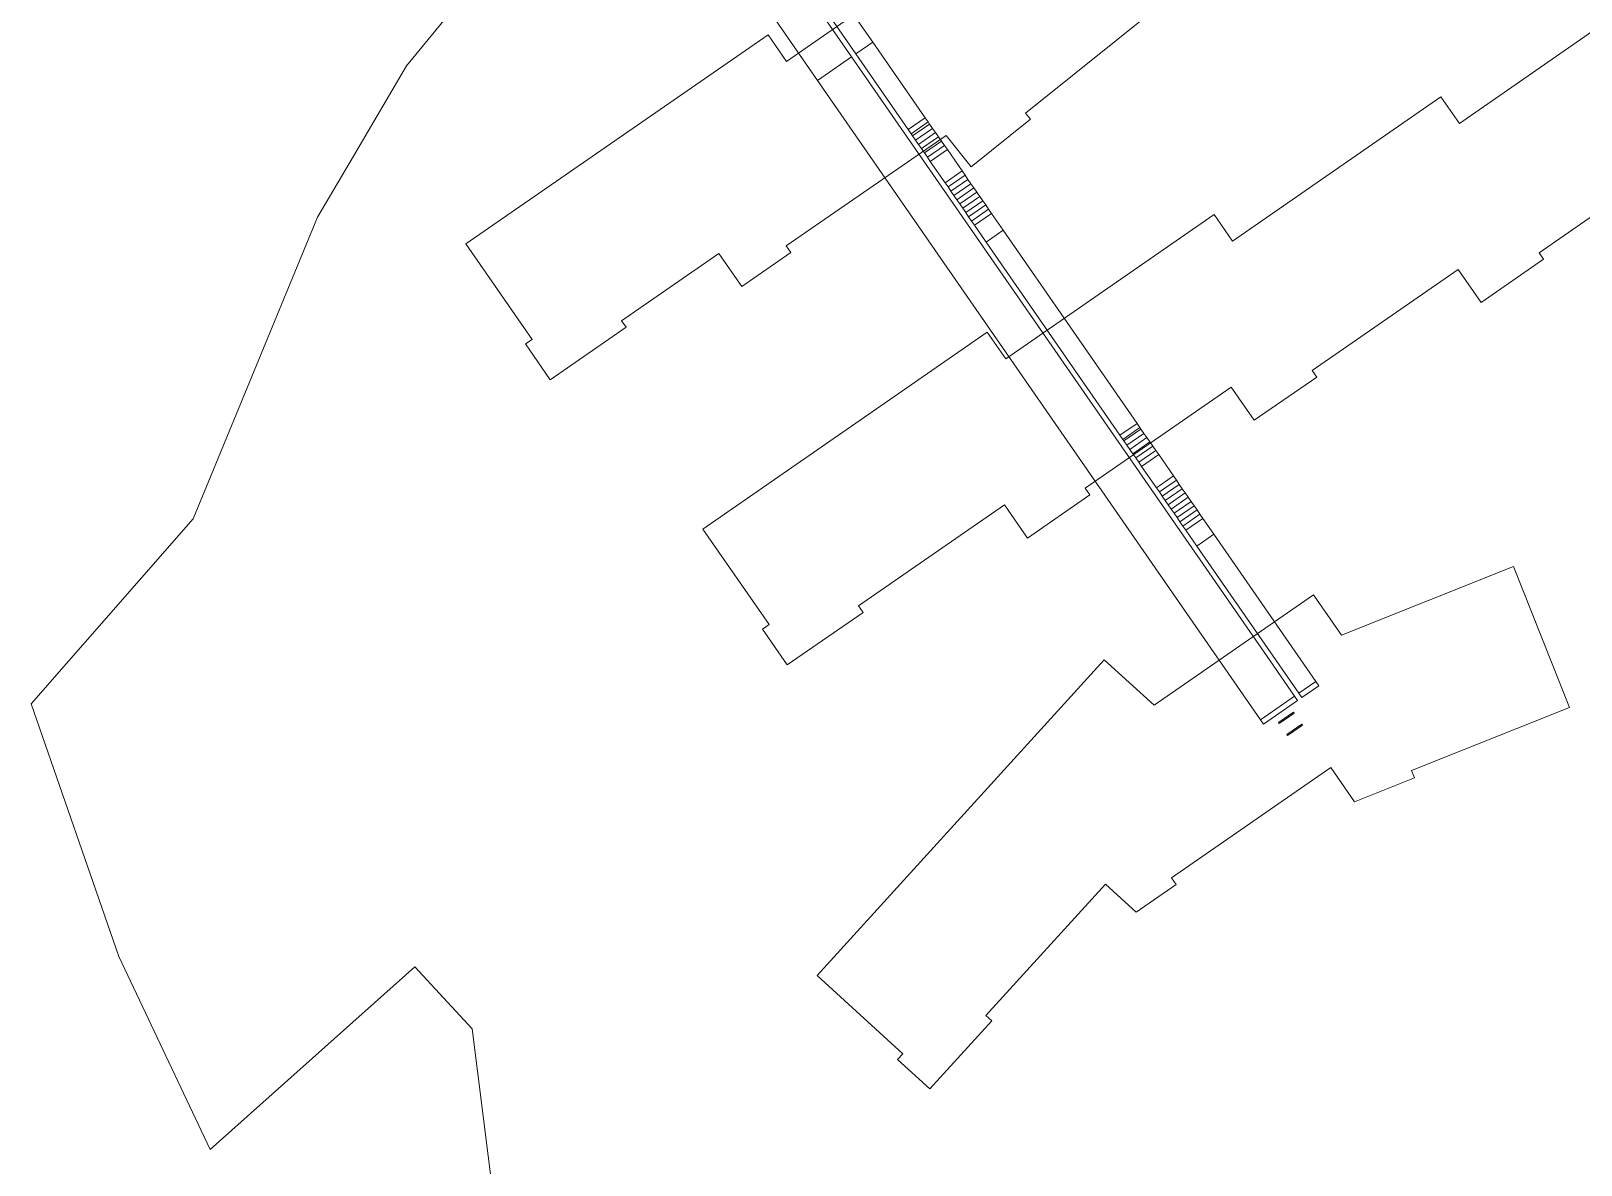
# Model space of a CAD drawing. Header units: metres. Extents: x 2747624 to 2747775, y 1250135 to 1250307.
# Drawn here: x 2747636.9 to 2747726.7, y 1250192.8 to 1250258.5 of the extents above; entities that cross this region are included whole.
import ezdxf

# ---------------------------------------------------------------- set-up
doc = ezdxf.new("R2010")
doc.units = ezdxf.units.M
doc.header["$MEASUREMENT"] = 0
doc.layers.add('nichttragend', color=7, linetype='Continuous')
doc.layers.add('tragend', color=7, linetype='Continuous')

msp = doc.modelspace()

# ---------------------------------------------------------------- linework, layer by layer
at = {"layer": 'nichttragend', "color": 253, "linetype": 'Continuous', "lineweight": 0, "true_color": 0x9f9f9f}
for p, q in [((2747672.033, 1250272.902), (2747658.644, 1250256.514)), ((2747680.651, 1250256.775), (2747688.872, 1250262.469)), ((2747702.563, 1250260.238), (2747694.502, 1250253.778)), ((2747662.084, 1250246.195), (2747679.584, 1250258.316)), ((2747679.584, 1250258.316), (2747680.651, 1250256.775)), ((2747719.634, 1250253.183), (2747727.34, 1250258.521)), ((2747658.644, 1250256.514), (2747655.569, 1250251.287)), ((2747706.492, 1250246.361), (2747718.566, 1250254.724)), ((2747718.566, 1250254.724), (2747719.634, 1250253.183)), ((2747694.502, 1250253.778), (2747694.791, 1250253.417)), ((2747694.791, 1250253.417), (2747691.358, 1250250.665)), ((2747689.896, 1250252.489), (2747680.641, 1250246.078)), ((2747691.358, 1250250.665), (2747689.896, 1250252.489)), ((2747655.569, 1250251.287), (2747653.487, 1250247.748)), ((2747732.344, 1250251.298), (2747724.247, 1250245.689)), ((2747653.487, 1250247.748), (2747646.278, 1250230.262)), ((2747693.351, 1250239.539), (2747705.425, 1250247.902)), ((2747705.425, 1250247.902), (2747706.492, 1250246.361)), ((2747665.914, 1250240.666), (2747662.084, 1250246.195)), ((2747676.727, 1250245.647), (2747671.096, 1250241.747)), ((2747678.058, 1250243.726), (2747676.727, 1250245.647)), ((2747680.904, 1250245.697), (2747678.058, 1250243.726)), ((2747680.641, 1250246.078), (2747680.904, 1250245.697)), ((2747724.247, 1250245.689), (2747724.51, 1250245.309)), ((2747719.562, 1250244.725), (2747711.106, 1250238.867)), ((2747720.893, 1250242.803), (2747719.562, 1250244.725)), ((2747724.51, 1250245.309), (2747720.893, 1250242.803)), ((2747671.359, 1250241.367), (2747666.971, 1250238.327)), ((2747671.096, 1250241.747), (2747671.359, 1250241.367)), ((2747665.534, 1250240.403), (2747665.914, 1250240.666)), ((2747666.971, 1250238.327), (2747665.534, 1250240.403)), ((2747675.811, 1250229.67), (2747692.283, 1250241.08)), ((2747692.283, 1250241.08), (2747693.351, 1250239.539)), ((2747711.369, 1250238.487), (2747707.752, 1250235.981)), ((2747711.106, 1250238.867), (2747711.369, 1250238.487)), ((2747706.421, 1250237.903), (2747697.964, 1250232.045)), ((2747707.752, 1250235.981), (2747706.421, 1250237.903)), ((2747698.228, 1250231.664), (2747694.61, 1250229.159)), ((2747697.964, 1250232.045), (2747698.228, 1250231.664)), ((2747693.279, 1250231.081), (2747684.823, 1250225.223)), ((2747694.61, 1250229.159), (2747693.279, 1250231.081)), ((2747646.278, 1250230.262), (2747636.886, 1250219.542)), ((2747679.641, 1250224.142), (2747675.811, 1250229.67)), ((2747712.799, 1250223.537), (2747722.768, 1250227.506)), ((2747722.768, 1250227.506), (2747726.018, 1250219.342)), ((2747701.955, 1250219.466), (2747711.188, 1250225.862)), ((2747711.188, 1250225.862), (2747712.799, 1250223.537)), ((2747684.823, 1250225.223), (2747685.086, 1250224.842)), ((2747679.26, 1250223.879), (2747679.641, 1250224.142)), ((2747685.086, 1250224.842), (2747680.698, 1250221.803)), ((2747680.698, 1250221.803), (2747679.26, 1250223.879)), ((2747682.425, 1250203.807), (2747699.062, 1250222.098)), ((2747699.062, 1250222.098), (2747701.955, 1250219.466)), ((2747636.886, 1250219.542), (2747641.98, 1250204.905)), ((2747709.153, 1250218.473), (2747710.016, 1250219.071)), ((2747709.194, 1250218.414), (2747710.057, 1250219.012)), ((2747710.016, 1250219.071), (2747710.057, 1250219.012)), ((2747726.018, 1250219.342), (2747716.867, 1250215.698)), ((2747709.153, 1250218.473), (2747709.194, 1250218.414)), ((2747709.637, 1250217.774), (2747710.5, 1250218.372)), ((2747709.678, 1250217.715), (2747710.541, 1250218.313)), ((2747710.5, 1250218.372), (2747710.541, 1250218.313)), ((2747709.637, 1250217.774), (2747709.678, 1250217.715)), ((2747712.184, 1250215.862), (2747702.957, 1250209.47)), ((2747713.556, 1250213.882), (2747712.184, 1250215.862)), ((2747717.038, 1250215.268), (2747713.556, 1250213.882)), ((2747716.867, 1250215.698), (2747717.038, 1250215.268)), ((2747699.128, 1250209.111), (2747692.205, 1250201.501)), ((2747700.91, 1250207.49), (2747699.128, 1250209.111)), ((2747703.22, 1250209.09), (2747700.91, 1250207.49)), ((2747702.957, 1250209.47), (2747703.22, 1250209.09)), ((2747641.98, 1250204.905), (2747647.26, 1250193.724)), ((2747647.26, 1250193.724), (2747659.13, 1250204.314)), ((2747659.13, 1250204.314), (2747662.441, 1250200.712)), ((2747687.399, 1250199.282), (2747682.425, 1250203.807)), ((2747692.548, 1250201.189), (2747688.956, 1250197.241)), ((2747692.205, 1250201.501), (2747692.548, 1250201.189)), ((2747662.441, 1250200.712), (2747663.681, 1250190.855)), ((2747687.088, 1250198.94), (2747687.399, 1250199.282)), ((2747688.956, 1250197.241), (2747687.088, 1250198.94))]:
    msp.add_line(p, q, dxfattribs=at)
at = {"layer": 'tragend', "color": 94, "linetype": 'Continuous', "lineweight": 0, "true_color": 0x009900}
for p, q in [((2747684.424, 1250257.037), (2747680.372, 1250262.886)), ((2747685.657, 1250257.891), (2747682.796, 1250262.02)), ((2747682.451, 1250255.67), (2747678.399, 1250261.52)), ((2747684.67, 1250257.207), (2747681.81, 1250261.337)), ((2747684.67, 1250257.207), (2747685.657, 1250257.891)), ((2747688.69, 1250253.511), (2747685.657, 1250257.891)), ((2747682.697, 1250255.841), (2747684.424, 1250257.037)), ((2747708.668, 1250222.036), (2747684.424, 1250257.037)), ((2747687.704, 1250252.828), (2747684.67, 1250257.207)), ((2747682.451, 1250255.67), (2747682.697, 1250255.841)), ((2747708.112, 1250218.624), (2747682.451, 1250255.67)), ((2747687.704, 1250252.828), (2747688.69, 1250253.511)), ((2747687.874, 1250252.582), (2747687.704, 1250252.828)), ((2747687.874, 1250252.582), (2747688.86, 1250253.265)), ((2747687.96, 1250252.458), (2747688.946, 1250253.142)), ((2747688.131, 1250252.212), (2747689.117, 1250252.895)), ((2747688.86, 1250253.265), (2747688.69, 1250253.511)), ((2747688.946, 1250253.142), (2747688.86, 1250253.265)), ((2747689.117, 1250252.895), (2747688.946, 1250253.142)), ((2747689.288, 1250252.648), (2747689.117, 1250252.895)), ((2747687.96, 1250252.458), (2747687.874, 1250252.582)), ((2747688.131, 1250252.212), (2747687.96, 1250252.458)), ((2747688.301, 1250251.965), (2747688.131, 1250252.212)), ((2747688.301, 1250251.965), (2747689.288, 1250252.648)), ((2747688.472, 1250251.719), (2747688.301, 1250251.965)), ((2747688.472, 1250251.719), (2747689.459, 1250252.402)), ((2747688.643, 1250251.472), (2747689.63, 1250252.155)), ((2747688.814, 1250251.225), (2747689.8, 1250251.909)), ((2747689.459, 1250252.402), (2747689.288, 1250252.648)), ((2747689.63, 1250252.155), (2747689.459, 1250252.402)), ((2747689.8, 1250251.909), (2747689.63, 1250252.155)), ((2747689.971, 1250251.662), (2747689.8, 1250251.909)), ((2747688.643, 1250251.472), (2747688.472, 1250251.719)), ((2747688.814, 1250251.225), (2747688.643, 1250251.472)), ((2747688.985, 1250250.979), (2747688.814, 1250251.225)), ((2747688.985, 1250250.979), (2747689.971, 1250251.662)), ((2747690.825, 1250250.429), (2747689.971, 1250251.662)), ((2747689.839, 1250249.746), (2747688.985, 1250250.979)), ((2747689.839, 1250249.746), (2747690.825, 1250250.429)), ((2747690.01, 1250249.499), (2747690.996, 1250250.182)), ((2747690.996, 1250250.182), (2747690.825, 1250250.429)), ((2747691.167, 1250249.936), (2747690.996, 1250250.182)), ((2747690.01, 1250249.499), (2747689.839, 1250249.746)), ((2747690.181, 1250249.252), (2747690.01, 1250249.499)), ((2747690.181, 1250249.252), (2747691.167, 1250249.936)), ((2747690.351, 1250249.006), (2747690.181, 1250249.252)), ((2747690.351, 1250249.006), (2747691.338, 1250249.689)), ((2747690.522, 1250248.759), (2747691.509, 1250249.442)), ((2747691.338, 1250249.689), (2747691.167, 1250249.936)), ((2747691.509, 1250249.442), (2747691.338, 1250249.689)), ((2747691.679, 1250249.196), (2747691.509, 1250249.442)), ((2747690.522, 1250248.759), (2747690.351, 1250249.006)), ((2747690.693, 1250248.513), (2747690.522, 1250248.759)), ((2747690.693, 1250248.513), (2747691.679, 1250249.196)), ((2747690.864, 1250248.266), (2747690.693, 1250248.513)), ((2747690.864, 1250248.266), (2747691.85, 1250248.949)), ((2747691.035, 1250248.019), (2747692.021, 1250248.703)), ((2747691.206, 1250247.773), (2747692.192, 1250248.456)), ((2747691.85, 1250248.949), (2747691.679, 1250249.196)), ((2747692.021, 1250248.703), (2747691.85, 1250248.949)), ((2747692.192, 1250248.456), (2747692.021, 1250248.703)), ((2747692.363, 1250248.209), (2747692.192, 1250248.456)), ((2747691.035, 1250248.019), (2747690.864, 1250248.266)), ((2747691.206, 1250247.773), (2747691.035, 1250248.019)), ((2747691.376, 1250247.526), (2747691.206, 1250247.773)), ((2747691.376, 1250247.526), (2747692.363, 1250248.209)), ((2747691.547, 1250247.279), (2747691.376, 1250247.526)), ((2747691.547, 1250247.279), (2747692.534, 1250247.963)), ((2747692.534, 1250247.963), (2747692.363, 1250248.209)), ((2747693.207, 1250246.99), (2747692.534, 1250247.963)), ((2747692.221, 1250246.307), (2747691.547, 1250247.279)), ((2747692.221, 1250246.307), (2747693.207, 1250246.99)), ((2747700.958, 1250235.8), (2747693.207, 1250246.99)), ((2747699.972, 1250235.117), (2747692.221, 1250246.307)), ((2747699.972, 1250235.117), (2747700.958, 1250235.8)), ((2747701.129, 1250235.555), (2747700.958, 1250235.8)), ((2747700.142, 1250234.871), (2747699.972, 1250235.117)), ((2747700.142, 1250234.871), (2747701.129, 1250235.555)), ((2747700.202, 1250234.784), (2747700.142, 1250234.871)), ((2747700.202, 1250234.784), (2747701.189, 1250235.468)), ((2747700.373, 1250234.538), (2747701.36, 1250235.221)), ((2747700.544, 1250234.291), (2747701.53, 1250234.975)), ((2747701.189, 1250235.468), (2747701.129, 1250235.555)), ((2747701.36, 1250235.221), (2747701.189, 1250235.468)), ((2747701.53, 1250234.975), (2747701.36, 1250235.221)), ((2747701.701, 1250234.728), (2747701.53, 1250234.975)), ((2747700.373, 1250234.538), (2747700.202, 1250234.784)), ((2747700.544, 1250234.291), (2747700.373, 1250234.538)), ((2747700.715, 1250234.045), (2747700.544, 1250234.291)), ((2747700.715, 1250234.045), (2747701.701, 1250234.728)), ((2747700.886, 1250233.798), (2747700.715, 1250234.045)), ((2747700.886, 1250233.798), (2747701.872, 1250234.481)), ((2747701.056, 1250233.551), (2747702.043, 1250234.235)), ((2747701.227, 1250233.305), (2747702.214, 1250233.988)), ((2747701.872, 1250234.481), (2747701.701, 1250234.728)), ((2747702.043, 1250234.235), (2747701.872, 1250234.481)), ((2747702.214, 1250233.988), (2747702.043, 1250234.235)), ((2747703.068, 1250232.755), (2747702.214, 1250233.988)), ((2747701.056, 1250233.551), (2747700.886, 1250233.798)), ((2747701.227, 1250233.305), (2747701.056, 1250233.551)), ((2747702.081, 1250232.072), (2747701.227, 1250233.305)), ((2747702.081, 1250232.072), (2747703.068, 1250232.755)), ((2747702.252, 1250231.825), (2747703.239, 1250232.508)), ((2747702.423, 1250231.578), (2747703.41, 1250232.262)), ((2747703.239, 1250232.508), (2747703.068, 1250232.755)), ((2747703.41, 1250232.262), (2747703.239, 1250232.508)), ((2747703.58, 1250232.015), (2747703.41, 1250232.262)), ((2747702.252, 1250231.825), (2747702.081, 1250232.072)), ((2747702.423, 1250231.578), (2747702.252, 1250231.825)), ((2747702.594, 1250231.332), (2747702.423, 1250231.578)), ((2747702.594, 1250231.332), (2747703.58, 1250232.015)), ((2747702.765, 1250231.085), (2747702.594, 1250231.332)), ((2747702.765, 1250231.085), (2747703.751, 1250231.768)), ((2747702.936, 1250230.839), (2747703.922, 1250231.522)), ((2747703.106, 1250230.592), (2747704.093, 1250231.275)), ((2747703.751, 1250231.768), (2747703.58, 1250232.015)), ((2747703.922, 1250231.522), (2747703.751, 1250231.768)), ((2747704.093, 1250231.275), (2747703.922, 1250231.522)), ((2747704.264, 1250231.029), (2747704.093, 1250231.275)), ((2747702.936, 1250230.839), (2747702.765, 1250231.085)), ((2747703.106, 1250230.592), (2747702.936, 1250230.839)), ((2747703.277, 1250230.345), (2747703.106, 1250230.592)), ((2747703.277, 1250230.345), (2747704.264, 1250231.029)), ((2747703.448, 1250230.099), (2747704.435, 1250230.782)), ((2747703.619, 1250229.852), (2747704.605, 1250230.535)), ((2747704.435, 1250230.782), (2747704.264, 1250231.029)), ((2747704.605, 1250230.535), (2747704.435, 1250230.782)), ((2747704.776, 1250230.289), (2747704.605, 1250230.535)), ((2747703.448, 1250230.099), (2747703.277, 1250230.345)), ((2747703.619, 1250229.852), (2747703.448, 1250230.099)), ((2747703.79, 1250229.606), (2747703.619, 1250229.852)), ((2747703.79, 1250229.606), (2747704.776, 1250230.289)), ((2747704.42, 1250228.696), (2747703.79, 1250229.606)), ((2747705.406, 1250229.379), (2747704.776, 1250230.289)), ((2747704.42, 1250228.696), (2747705.406, 1250229.379)), ((2747710.332, 1250220.161), (2747704.42, 1250228.696)), ((2747711.318, 1250220.844), (2747705.406, 1250229.379)), ((2747710.085, 1250219.99), (2747708.668, 1250222.036)), ((2747710.332, 1250220.161), (2747711.318, 1250220.844)), ((2747710.502, 1250219.915), (2747711.488, 1250220.599)), ((2747711.488, 1250220.599), (2747711.318, 1250220.844)), ((2747708.359, 1250218.794), (2747710.085, 1250219.99)), ((2747708.529, 1250218.549), (2747710.255, 1250219.745)), ((2747710.255, 1250219.745), (2747710.085, 1250219.99)), ((2747710.502, 1250219.915), (2747710.332, 1250220.161)), ((2747708.112, 1250218.624), (2747708.359, 1250218.794)), ((2747708.282, 1250218.378), (2747708.112, 1250218.624)), ((2747708.282, 1250218.378), (2747708.529, 1250218.549))]:
    msp.add_line(p, q, dxfattribs=at)

doc.saveas('drawing.dxf')
